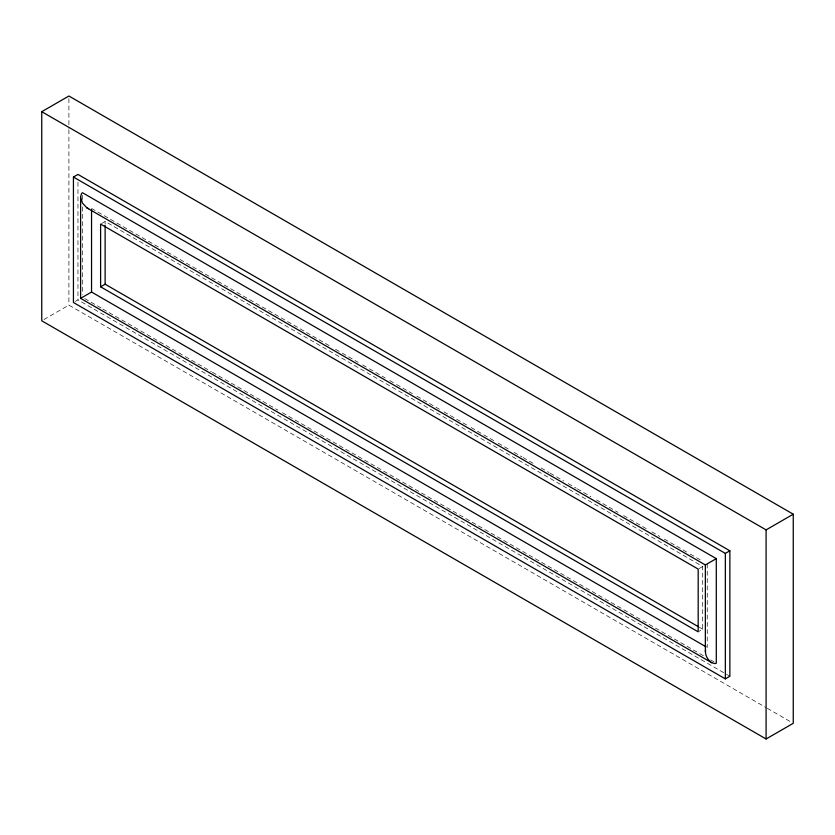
<?xml version="1.0" encoding="UTF-8"?>
<svg xmlns="http://www.w3.org/2000/svg" width="835" height="835" viewBox="0 0 835 835"><rect width="100%" height="100%" fill="white"/><g stroke="black" fill="none" stroke-linecap="round" stroke-linejoin="round"><path stroke-width="0.63" stroke-dasharray="4.17 3.13" d="M101.505 223.561L105.126 221.473L702.705 566.485L702.705 629.214L699.083 631.302M43.921 319.544L68.908 305.109L766.175 707.673M75.254 301.456L77.968 299.88L725.354 673.647M699.083 568.572L702.705 566.485M91.547 208.406L331.046 346.671M335.566 349.28L341.212 352.547M342.34 353.195L358.152 362.327M362.672 364.937L368.329 368.204M369.456 368.851L385.269 377.984M389.788 380.593L395.435 383.849M396.562 384.507L412.386 393.64M416.905 396.249L439.492 409.286M444.011 411.895L466.608 424.942M471.128 427.551L493.725 440.598M498.245 443.208L508.411 449.073M514.057 452.34L521.969 456.902M523.096 457.549L535.517 464.73M541.174 467.986L549.075 472.558M550.202 473.205L563.761 481.033M568.28 483.642L576.192 488.204M577.319 488.861L590.877 496.689M596.524 499.946L617.984 512.346M623.641 515.602L647.365 529.296M651.884 531.905L659.786 536.477M664.305 539.086L675.598 545.599M676.736 546.257L689.157 553.428M690.294 554.085L702.715 561.256M699.323 627.252L702.705 629.214M84.752 298.575L101.703 308.355M102.83 309.013L184.17 355.971M185.297 356.628L211.286 371.627M212.414 372.285L277.94 410.11M282.46 412.72L704.99 656.665M710.637 659.932L714.029 661.884M726.481 674.304L729.873 676.256M767.302 708.32L790.995 722.004M707.235 563.865L707.235 647.511M105.126 221.473L105.126 224.041M82.498 195.306L82.498 200.483M82.498 206.944L82.498 294.692M77.968 182.197L77.968 299.88M68.908 98.614L68.908 128.486M68.908 129.78L68.908 305.109"/><path stroke-width="1.25" d="M80.619 196.862L81.475 193.668L82.498 192.718L716.294 558.636L716.294 663.188L714.958 663.595L711.764 662.74L80.619 298.356L80.619 196.862L82.498 203.176L87.017 207.957L705.356 564.951L716.294 558.636M711.764 662.74C707.631 660.026 704.719 654.87 705.575 649.86M41.75 111.692L68.908 96.015L793.25 514.203L793.25 723.308L766.092 738.985L41.75 320.797L41.75 111.692L766.092 529.891L793.25 514.203M73.438 177.041L77.968 174.421L729.873 550.797L729.873 676.256L725.344 678.876L73.438 302.5L73.438 177.041L725.344 553.407L729.873 550.797M80.619 298.356L91.547 292.041L91.547 209.689M100.607 286.812L698.185 631.824L698.185 569.094L100.607 224.083L100.607 286.812L105.126 284.203L698.185 626.605M87.017 207.957L88.677 208.656M91.547 292.041L706.107 646.854M766.092 529.891L766.092 738.985M725.344 553.407L725.344 678.876M705.356 564.951L705.356 651.655M105.126 225.335L105.126 284.203"/></g></svg>
